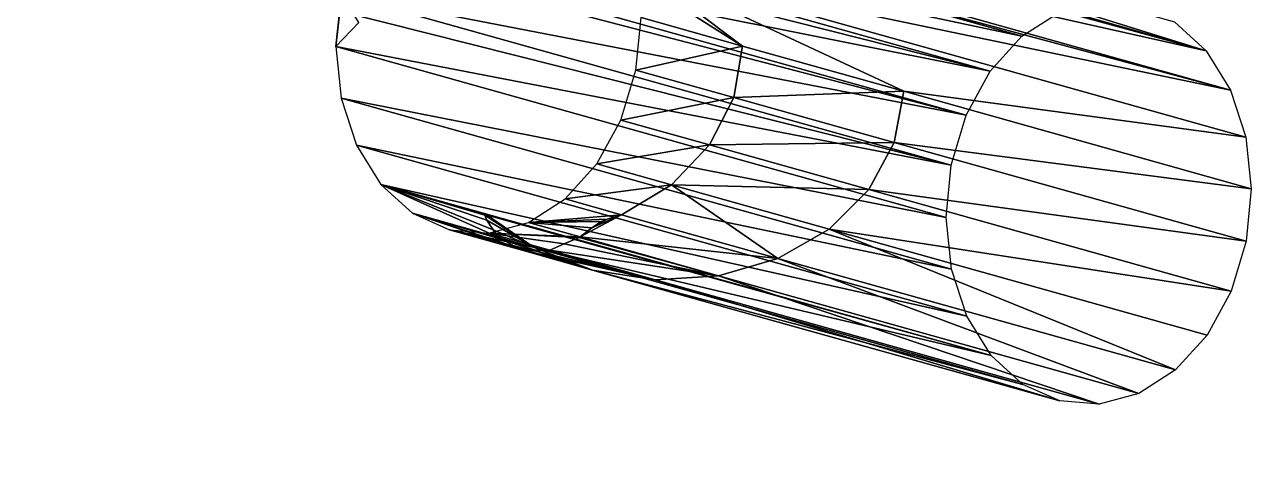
# Model space of a CAD drawing. Extents: x -1551 to 3643, y -2128 to 2177.
# Drawn here: x 751.2 to 890.2, y -759 to -708.8 of the extents above; entities that cross this region are included whole.
import ezdxf

# ---------------------------------------------------------------- set-up
doc = ezdxf.new("R2010")
doc.units = 0
doc.header["$MEASUREMENT"] = 0
doc.layers.get('0').update_dxf_attribs({"color": 13, "linetype": 'CONTINUOUS'})

# ---------------------------------------------------------------- blocks, each defined once
blk = doc.blocks.new('TREE_DWG_1')
at = {"color": 0}
for p, q in [((64.299, 17.752, 36.013), (73.59, 15.151, 48.438)), ((64.299, 17.752, 36.013), (73.59, 15.151, 48.438)), ((76.396, 14.93, 47.819), (67.132, 17.523, 35.43)), ((76.396, 14.93, 47.819), (67.132, 17.523, 35.43)), ((63.819, 17.221, 36.109), (73.11, 14.62, 48.534)), ((63.819, 17.221, 36.109), (73.11, 14.62, 48.534)), ((67.496, 16.927, 35.328), (76.767, 14.332, 47.727)), ((67.496, 16.927, 35.328), (76.767, 14.332, 47.727)), ((63.471, 16.548, 36.205), (72.742, 13.952, 48.604)), ((63.471, 16.548, 36.205), (72.742, 13.952, 48.604)), ((77.001, 13.617, 47.664), (67.721, 16.215, 35.253)), ((77.001, 13.617, 47.664), (67.721, 16.215, 35.253)), ((63.232, 15.791, 36.231), (72.512, 13.193, 48.642)), ((63.232, 15.791, 36.231), (72.512, 13.193, 48.642)), ((63.205, 15.535, 36.229), (63.145, 14.996, 36.221)), ((63.205, 15.535, 36.229), (63.145, 14.996, 36.221)), ((63.145, 14.996, 36.221), (63.498, 15.359, 36.202)), ((67.715, 14.636, 35.212), (67.792, 15.434, 35.209)), ((73.59, 15.151, 48.438), (74.149, 15.509, 48.321)), ((75.913, 15.37, 47.932), (76.396, 14.93, 47.819)), ((63.145, 14.996, 36.221), (63.226, 14.212, 36.19)), ((69.335, 15.002, 37.272), (69.206, 14.219, 37.206)), ((69.335, 15.002, 37.272), (69.206, 14.219, 37.206)), ((73.11, 14.62, 48.534), (73.59, 15.151, 48.438)), ((76.396, 14.93, 47.819), (76.767, 14.332, 47.727)), ((67.485, 13.877, 35.25), (67.715, 14.636, 35.212)), ((69.206, 14.219, 37.206), (67.715, 14.636, 35.212)), ((69.206, 14.219, 37.206), (67.715, 14.636, 35.212)), ((72.742, 13.952, 48.604), (73.11, 14.62, 48.534)), ((71.648, 13.535, 40.471), (71.793, 14.314, 40.56)), ((71.648, 13.535, 40.471), (71.793, 14.314, 40.56)), ((76.767, 14.332, 47.727), (77.001, 13.617, 47.664)), ((63.226, 14.212, 36.19), (72.517, 11.611, 48.615)), ((63.226, 14.212, 36.19), (72.517, 11.611, 48.615)), ((63.226, 14.212, 36.19), (63.46, 13.497, 36.127)), ((69.206, 14.219, 37.206), (68.837, 13.498, 37.059)), ((69.206, 14.219, 37.206), (68.837, 13.498, 37.059)), ((71.648, 13.535, 40.471), (69.206, 14.219, 37.206)), ((71.648, 13.535, 40.471), (69.206, 14.219, 37.206)), ((67.118, 13.209, 35.32), (67.485, 13.877, 35.25)), ((68.837, 13.498, 37.059), (67.485, 13.877, 35.25)), ((68.837, 13.498, 37.059), (67.485, 13.877, 35.25)), ((72.512, 13.193, 48.642), (72.742, 13.952, 48.604)), ((72.751, 10.896, 48.552), (63.46, 13.497, 36.127)), ((63.46, 13.497, 36.127), (63.831, 12.899, 36.036)), ((72.751, 10.896, 48.552), (63.46, 13.497, 36.127)), ((68.837, 13.498, 37.059), (68.254, 12.891, 36.84)), ((68.837, 13.498, 37.059), (68.254, 12.891, 36.84)), ((71.259, 12.82, 40.298), (68.837, 13.498, 37.059)), ((71.259, 12.82, 40.298), (68.837, 13.498, 37.059)), ((71.259, 12.82, 40.298), (71.648, 13.535, 40.471)), ((71.259, 12.82, 40.298), (71.648, 13.535, 40.471)), ((77.006, 12.035, 47.637), (71.648, 13.535, 40.471)), ((77.006, 12.035, 47.637), (71.648, 13.535, 40.471)), ((77.001, 13.617, 47.664), (77.083, 12.833, 47.634)), ((66.638, 12.678, 35.417), (67.118, 13.209, 35.32)), ((67.118, 13.209, 35.32), (68.254, 12.891, 36.84)), ((67.118, 13.209, 35.32), (68.254, 12.891, 36.84)), ((72.436, 12.395, 48.646), (72.512, 13.193, 48.642)), ((63.831, 12.899, 36.036), (73.122, 10.298, 48.461)), ((63.831, 12.899, 36.036), (73.122, 10.298, 48.461)), ((63.831, 12.899, 36.036), (64.314, 12.459, 35.923)), ((68.254, 12.891, 36.84), (67.496, 12.438, 36.565)), ((68.254, 12.891, 36.84), (67.496, 12.438, 36.565)), ((68.254, 12.891, 36.84), (70.654, 12.219, 40.05)), ((68.254, 12.891, 36.84), (70.654, 12.219, 40.05)), ((70.654, 12.219, 40.05), (71.259, 12.82, 40.298)), ((70.654, 12.219, 40.05), (71.259, 12.82, 40.298)), ((76.776, 11.276, 47.675), (71.259, 12.82, 40.298)), ((76.776, 11.276, 47.675), (71.259, 12.82, 40.298)), ((77.083, 12.833, 47.634), (77.006, 12.035, 47.637)), ((66.078, 12.32, 35.533), (66.638, 12.678, 35.417)), ((67.496, 12.438, 36.565), (66.638, 12.678, 35.417)), ((67.496, 12.438, 36.565), (66.638, 12.678, 35.417)), ((64.314, 12.459, 35.923), (65.628, 12.091, 37.68)), ((64.314, 12.459, 35.923), (65.628, 12.091, 37.68)), ((64.314, 12.459, 35.923), (64.875, 12.207, 35.795)), ((65.447, 12.356, 37.97), (65.416, 12.431, 38.093)), ((65.416, 12.431, 38.093), (65.45, 12.429, 38.158)), ((65.416, 12.431, 38.093), (65.45, 12.429, 38.158)), ((65.447, 12.356, 37.97), (65.416, 12.431, 38.093)), ((65.541, 12.21, 37.798), (65.447, 12.356, 37.97)), ((65.541, 12.21, 37.798), (65.447, 12.356, 37.97)), ((65.45, 12.429, 38.158), (66.164, 11.941, 38.397)), ((65.45, 12.429, 38.158), (66.164, 11.941, 38.397)), ((67.276, 12.371, 36.486), (67.188, 12.336, 36.469)), ((67.276, 12.371, 36.486), (67.188, 12.336, 36.469)), ((67.496, 12.438, 36.565), (67.276, 12.371, 36.486)), ((67.496, 12.438, 36.565), (67.276, 12.371, 36.486)), ((69.874, 11.772, 39.745), (67.496, 12.438, 36.565)), ((69.874, 11.772, 39.745), (67.496, 12.438, 36.565)), ((72.517, 11.611, 48.615), (72.436, 12.395, 48.646)), ((65.983, 11.897, 37.277), (64.875, 12.207, 35.795)), ((64.875, 12.207, 35.795), (65.477, 12.159, 35.663)), ((65.983, 11.897, 37.277), (64.875, 12.207, 35.795)), ((65.477, 12.159, 35.663), (66.078, 12.32, 35.533)), ((65.628, 12.091, 37.68), (65.541, 12.21, 37.798)), ((65.628, 12.091, 37.68), (65.541, 12.21, 37.798)), ((66.078, 12.32, 35.533), (66.868, 12.099, 36.59)), ((66.078, 12.32, 35.533), (66.868, 12.099, 36.59)), ((67.042, 12.238, 36.507), (66.868, 12.099, 36.59)), ((67.042, 12.238, 36.507), (66.868, 12.099, 36.59)), ((67.188, 12.336, 36.469), (67.042, 12.238, 36.507)), ((67.188, 12.336, 36.469), (67.042, 12.238, 36.507)), ((69.874, 11.772, 39.745), (70.654, 12.219, 40.05)), ((69.874, 11.772, 39.745), (70.654, 12.219, 40.05)), ((70.654, 12.219, 40.05), (76.409, 10.608, 47.745)), ((70.654, 12.219, 40.05), (76.409, 10.608, 47.745)), ((65.477, 12.159, 35.663), (66.404, 11.9, 36.903)), ((65.477, 12.159, 35.663), (66.404, 11.9, 36.903)), ((65.628, 12.091, 37.68), (66.164, 11.941, 38.397)), ((65.693, 12.054, 37.592), (65.628, 12.091, 37.68)), ((65.628, 12.091, 37.68), (66.164, 11.941, 38.397)), ((65.693, 12.054, 37.592), (65.628, 12.091, 37.68)), ((65.892, 11.945, 37.367), (65.693, 12.054, 37.592)), ((65.892, 11.945, 37.367), (65.693, 12.054, 37.592)), ((66.62, 11.997, 36.744), (66.404, 11.9, 36.903)), ((66.62, 11.997, 36.744), (66.404, 11.9, 36.903)), ((66.848, 12.092, 36.6), (66.62, 11.997, 36.744)), ((66.848, 12.092, 36.6), (66.62, 11.997, 36.744)), ((66.868, 12.099, 36.59), (66.848, 12.092, 36.6)), ((66.868, 12.099, 36.59), (66.848, 12.092, 36.6)), ((66.868, 12.099, 36.59), (68.972, 11.51, 39.403)), ((66.868, 12.099, 36.59), (68.972, 11.51, 39.403)), ((77.006, 12.035, 47.637), (76.776, 11.276, 47.675)), ((65.983, 11.897, 37.277), (65.892, 11.945, 37.367)), ((65.983, 11.897, 37.277), (65.892, 11.945, 37.367)), ((66.124, 11.899, 37.141), (65.983, 11.897, 37.277)), ((66.124, 11.899, 37.141), (65.983, 11.897, 37.277)), ((67.052, 11.597, 38.706), (65.983, 11.897, 37.277)), ((67.052, 11.597, 38.706), (65.983, 11.897, 37.277)), ((66.372, 11.9, 36.927), (66.124, 11.899, 37.141)), ((66.372, 11.9, 36.927), (66.124, 11.899, 37.141)), ((66.164, 11.941, 38.397), (73.605, 9.858, 48.348)), ((66.164, 11.941, 38.397), (73.605, 9.858, 48.348)), ((66.164, 11.941, 38.397), (67.052, 11.597, 38.706)), ((66.164, 11.941, 38.397), (67.052, 11.597, 38.706)), ((66.404, 11.9, 36.903), (66.372, 11.9, 36.927)), ((66.404, 11.9, 36.903), (66.372, 11.9, 36.927)), ((66.404, 11.9, 36.903), (68.009, 11.45, 39.049)), ((66.404, 11.9, 36.903), (68.009, 11.45, 39.049)), ((68.972, 11.51, 39.403), (69.874, 11.772, 39.745)), ((68.972, 11.51, 39.403), (69.874, 11.772, 39.745)), ((75.929, 10.077, 47.841), (69.874, 11.772, 39.745)), ((75.929, 10.077, 47.841), (69.874, 11.772, 39.745)), ((72.751, 10.896, 48.552), (72.517, 11.611, 48.615)), ((74.166, 9.606, 48.22), (67.052, 11.597, 38.706)), ((67.052, 11.597, 38.706), (68.009, 11.45, 39.049)), ((67.052, 11.597, 38.706), (68.009, 11.45, 39.049)), ((74.166, 9.606, 48.22), (67.052, 11.597, 38.706)), ((68.009, 11.45, 39.049), (68.972, 11.51, 39.403)), ((68.009, 11.45, 39.049), (68.972, 11.51, 39.403)), ((68.009, 11.45, 39.049), (74.768, 9.558, 48.088)), ((68.009, 11.45, 39.049), (74.768, 9.558, 48.088)), ((68.972, 11.51, 39.403), (75.369, 9.719, 47.958)), ((68.972, 11.51, 39.403), (75.369, 9.719, 47.958)), ((76.776, 11.276, 47.675), (76.409, 10.608, 47.745)), ((73.122, 10.298, 48.461), (72.751, 10.896, 48.552)), ((76.409, 10.608, 47.745), (75.929, 10.077, 47.841)), ((73.605, 9.858, 48.348), (73.122, 10.298, 48.461)), ((75.929, 10.077, 47.841), (75.369, 9.719, 47.958)), ((74.166, 9.606, 48.22), (73.605, 9.858, 48.348)), ((74.768, 9.558, 48.088), (74.166, 9.606, 48.22)), ((75.369, 9.719, 47.958), (74.768, 9.558, 48.088))]:
    blk.add_line(p, q, dxfattribs=at)
at = {"color": 17}
for p, q in [((63.232, 15.791, 36.231), (63.145, 14.996, 36.221)), ((63.232, 15.791, 36.231), (63.145, 14.996, 36.221)), ((67.792, 15.434, 35.209), (69.335, 15.002, 37.272)), ((67.792, 15.434, 35.209), (69.335, 15.002, 37.272)), ((72.436, 12.395, 48.646), (63.145, 14.996, 36.221)), ((72.436, 12.395, 48.646), (63.145, 14.996, 36.221)), ((69.335, 15.002, 37.272), (71.793, 14.314, 40.56)), ((69.335, 15.002, 37.272), (71.793, 14.314, 40.56)), ((71.793, 14.314, 40.56), (77.083, 12.833, 47.634)), ((71.793, 14.314, 40.56), (77.083, 12.833, 47.634))]:
    blk.add_line(p, q, dxfattribs=at)
mesh = blk.add_polyface(dxfattribs=at)
corners = [(60.3, 20.321, 37.114), (60.039, 20.535, 37.143), (46.469, 14.586, 28.702)]
mesh.append_faces([[corners[k] for k in face] for face in [(0, 1, 2)]], dxfattribs={"color": 17})
mesh = blk.add_polyface(dxfattribs=at)
corners = [(60.039, 20.535, 37.143), (48.731, 15.524, 30.31), (46.469, 14.586, 28.702)]
mesh.append_faces([[corners[k] for k in face] for face in [(0, 1, 2)]], dxfattribs={"color": 17})
mesh = blk.add_polyface(dxfattribs=at)
corners = [(64.473, 20.406, 35.726), (51.219, 15.116, 27.049), (51.224, 15.571, 26.964)]
mesh.append_faces([[corners[k] for k in face] for face in [(0, 1, 2)]], dxfattribs={"color": 17})
mesh = blk.add_polyface(dxfattribs=at)
corners = [(64.275, 20.206, 35.843), (51.219, 15.116, 27.049), (64.473, 20.406, 35.726)]
mesh.append_faces([[corners[k] for k in face] for face in [(0, 1, 2)]], dxfattribs={"color": 17})
mesh = blk.add_polyface(dxfattribs=at)
corners = [(60.3, 20.321, 37.114), (46.469, 14.586, 28.702), (46.956, 14.233, 28.608)]
mesh.append_faces([[corners[k] for k in face] for face in [(0, 1, 2)]], dxfattribs={"color": 17})
mesh = blk.add_polyface(dxfattribs=at)
corners = [(60.692, 20.133, 37.035), (60.3, 20.321, 37.114), (46.956, 14.233, 28.608)]
mesh.append_faces([[corners[k] for k in face] for face in [(0, 1, 2)]], dxfattribs={"color": 17})
mesh = blk.add_polyface(dxfattribs=at)
corners = [(64.275, 20.206, 35.843), (50.683, 14.317, 27.373), (51.034, 14.689, 27.189)]
mesh.append_faces([[corners[k] for k in face] for face in [(0, 1, 2)]], dxfattribs={"color": 17})
mesh = blk.add_polyface(dxfattribs=at)
corners = [(63.937, 20.039, 35.998), (50.683, 14.317, 27.373), (64.275, 20.206, 35.843)]
mesh.append_faces([[corners[k] for k in face] for face in [(0, 1, 2)]], dxfattribs={"color": 17})
mesh = blk.add_polyface(dxfattribs=at)
corners = [(64.275, 20.206, 35.843), (51.034, 14.689, 27.189), (51.219, 15.116, 27.049)]
mesh.append_faces([[corners[k] for k in face] for face in [(0, 1, 2)]], dxfattribs={"color": 17})
mesh = blk.add_polyface(dxfattribs=at)
corners = [(60.692, 20.133, 37.035), (46.956, 14.233, 28.608), (61.187, 19.983, 36.912)]
mesh.append_faces([[corners[k] for k in face] for face in [(0, 1, 2)]], dxfattribs={"color": 17})
mesh = blk.add_polyface(dxfattribs=at)
corners = [(63.937, 20.039, 35.998), (50.189, 14.027, 27.588), (50.683, 14.317, 27.373)]
mesh.append_faces([[corners[k] for k in face] for face in [(0, 1, 2)]], dxfattribs={"color": 17})
mesh = blk.add_polyface(dxfattribs=at)
corners = [(63.482, 19.916, 36.179), (50.189, 14.027, 27.588), (63.937, 20.039, 35.998)]
mesh.append_faces([[corners[k] for k in face] for face in [(0, 1, 2)]], dxfattribs={"color": 17})
mesh = blk.add_polyface(dxfattribs=at)
corners = [(61.187, 19.983, 36.912), (46.956, 14.233, 28.608), (47.553, 13.968, 28.461)]
mesh.append_faces([[corners[k] for k in face] for face in [(0, 1, 2)]], dxfattribs={"color": 17})
mesh = blk.add_polyface(dxfattribs=at)
corners = [(61.187, 19.983, 36.912), (47.553, 13.968, 28.461), (61.754, 19.881, 36.754)]
mesh.append_faces([[corners[k] for k in face] for face in [(0, 1, 2)]], dxfattribs={"color": 17})
mesh = blk.add_polyface(dxfattribs=at)
corners = [(61.754, 19.881, 36.754), (47.553, 13.968, 28.461), (48.221, 13.808, 28.272)]
mesh.append_faces([[corners[k] for k in face] for face in [(0, 1, 2)]], dxfattribs={"color": 17})
mesh = blk.add_polyface(dxfattribs=at)
corners = [(61.754, 19.881, 36.754), (48.221, 13.808, 28.272), (62.352, 19.835, 36.57)]
mesh.append_faces([[corners[k] for k in face] for face in [(0, 1, 2)]], dxfattribs={"color": 17})
mesh = blk.add_polyface(dxfattribs=at)
corners = [(62.352, 19.835, 36.57), (48.221, 13.808, 28.272), (48.915, 13.763, 28.054)]
mesh.append_faces([[corners[k] for k in face] for face in [(0, 1, 2)]], dxfattribs={"color": 17})
mesh = blk.add_polyface(dxfattribs=at)
corners = [(62.942, 19.847, 36.374), (48.915, 13.763, 28.054), (49.586, 13.838, 27.82)]
mesh.append_faces([[corners[k] for k in face] for face in [(0, 1, 2)]], dxfattribs={"color": 17})
mesh = blk.add_polyface(dxfattribs=at)
corners = [(62.352, 19.835, 36.57), (48.915, 13.763, 28.054), (62.942, 19.847, 36.374)]
mesh.append_faces([[corners[k] for k in face] for face in [(0, 1, 2)]], dxfattribs={"color": 17})
mesh = blk.add_polyface(dxfattribs=at)
corners = [(63.482, 19.916, 36.179), (49.586, 13.838, 27.82), (50.189, 14.027, 27.588)]
mesh.append_faces([[corners[k] for k in face] for face in [(0, 1, 2)]], dxfattribs={"color": 17})
mesh = blk.add_polyface(dxfattribs=at)
corners = [(62.942, 19.847, 36.374), (49.586, 13.838, 27.82), (63.482, 19.916, 36.179)]
mesh.append_faces([[corners[k] for k in face] for face in [(0, 1, 2)]], dxfattribs={"color": 17})
mesh = blk.add_polyface(dxfattribs=at)
corners = [(64.299, 17.752, 36.013), (74.149, 15.509, 48.321), (64.858, 18.11, 35.896), (73.59, 15.151, 48.438)]
mesh.append_faces([[corners[k] for k in face] for face in [(0, 1, 2), (1, 0, 3)]], dxfattribs={"vtx0": -1, "color": 17})
mesh = blk.add_polyface(dxfattribs=at)
corners = [(66.622, 17.971, 35.507), (67.053, 17.596, 35.45), (67.011, 17.616, 35.416), (76.396, 14.93, 47.819), (67.132, 17.523, 35.43), (75.913, 15.37, 47.932)]
mesh.append_faces([[corners[k] for k in face] for face in [(0, 1, 2), (1, 3, 4), (3, 0, 5)]], dxfattribs={"vtx0": -1, "color": 17})
mesh.append_faces([[corners[k] for k in face] for face in [(3, 1, 0)]], dxfattribs={"vtx0": -1, "vtx1": -1, "vtx2": -1, "color": 17})
mesh = blk.add_polyface(dxfattribs=at)
corners = [(63.819, 17.221, 36.109), (73.59, 15.151, 48.438), (64.299, 17.752, 36.013), (73.11, 14.62, 48.534)]
mesh.append_faces([[corners[k] for k in face] for face in [(0, 1, 2), (1, 0, 3)]], dxfattribs={"vtx0": -1, "color": 17})
mesh = blk.add_polyface(dxfattribs=at)
corners = [(67.496, 16.927, 35.328), (76.396, 14.93, 47.819), (76.767, 14.332, 47.727), (67.176, 17.452, 35.418), (67.132, 17.523, 35.43)]
mesh.append_faces([[corners[k] for k in face] for face in [(0, 1, 2), (1, 3, 4)]], dxfattribs={"vtx0": -1, "color": 17})
mesh.append_faces([[corners[k] for k in face] for face in [(1, 0, 3)]], dxfattribs={"vtx0": -1, "vtx2": -1, "color": 17})
mesh = blk.add_polyface(dxfattribs=at)
corners = [(73.11, 14.62, 48.534), (63.471, 16.548, 36.205), (72.742, 13.952, 48.604), (63.723, 16.995, 36.166), (63.819, 17.221, 36.109), (63.688, 16.983, 36.134)]
mesh.append_faces([[corners[k] for k in face] for face in [(0, 1, 2)]], dxfattribs={"vtx0": -1, "color": 17})
mesh.append_faces([[corners[k] for k in face] for face in [(1, 0, 3)]], dxfattribs={"vtx0": -1, "vtx1": -1, "color": 17})
mesh.append_faces([[corners[k] for k in face] for face in [(3, 0, 4)]], dxfattribs={"vtx0": -1, "vtx2": -1, "color": 17})
mesh.append_faces([[corners[k] for k in face] for face in [(4, 5, 3)]], dxfattribs={"vtx2": -1, "color": 17})
mesh = blk.add_polyface(dxfattribs=at)
corners = [(67.721, 16.215, 35.253), (76.767, 14.332, 47.727), (77.001, 13.617, 47.664), (67.533, 16.809, 35.316), (67.496, 16.927, 35.328)]
mesh.append_faces([[corners[k] for k in face] for face in [(0, 1, 2), (1, 3, 4)]], dxfattribs={"vtx0": -1, "color": 17})
mesh.append_faces([[corners[k] for k in face] for face in [(1, 0, 3)]], dxfattribs={"vtx0": -1, "vtx2": -1, "color": 17})
mesh = blk.add_polyface(dxfattribs=at)
corners = [(72.742, 13.952, 48.604), (63.232, 15.791, 36.231), (72.512, 13.193, 48.642), (63.419, 16.382, 36.211), (63.471, 16.548, 36.205)]
mesh.append_faces([[corners[k] for k in face] for face in [(0, 1, 2), (3, 0, 4)]], dxfattribs={"vtx0": -1, "color": 17})
mesh.append_faces([[corners[k] for k in face] for face in [(1, 0, 3)]], dxfattribs={"vtx0": -1, "vtx1": -1, "color": 17})
mesh = blk.add_polyface(dxfattribs=at)
corners = [(71.793, 14.314, 40.56), (77.001, 13.617, 47.664), (77.083, 12.833, 47.634), (67.721, 16.215, 35.253), (69.335, 15.002, 37.272), (67.74, 16.013, 35.243), (67.792, 15.434, 35.209)]
mesh.append_faces([[corners[k] for k in face] for face in [(0, 1, 2), (5, 4, 6)]], dxfattribs={"vtx0": -1, "color": 17})
mesh.append_faces([[corners[k] for k in face] for face in [(1, 0, 3), (3, 4, 5)]], dxfattribs={"vtx0": -1, "vtx1": -1, "color": 17})
mesh.append_faces([[corners[k] for k in face] for face in [(3, 0, 4)]], dxfattribs={"vtx0": -1, "vtx2": -1, "color": 17})
mesh = blk.add_polyface(dxfattribs=at)
corners = [(72.512, 13.193, 48.642), (63.145, 14.996, 36.221), (72.436, 12.395, 48.646), (63.205, 15.535, 36.229), (63.232, 15.791, 36.231)]
mesh.append_faces([[corners[k] for k in face] for face in [(0, 1, 2), (3, 0, 4)]], dxfattribs={"vtx0": -1, "color": 17})
mesh.append_faces([[corners[k] for k in face] for face in [(1, 0, 3)]], dxfattribs={"vtx0": -1, "vtx1": -1, "color": 17})
mesh = blk.add_polyface(dxfattribs=at)
corners = [(63.498, 15.359, 36.202), (63.232, 15.791, 36.231), (63.145, 14.996, 36.221)]
mesh.append_faces([[corners[k] for k in face] for face in [(0, 1, 2)]], dxfattribs={"color": 17})
mesh = blk.add_polyface(dxfattribs=at)
corners = [(63.232, 15.791, 36.231), (63.205, 15.535, 36.229), (63.145, 14.996, 36.221)]
mesh.append_faces([[corners[k] for k in face] for face in [(0, 1, 2)]], dxfattribs={"color": 17})
mesh = blk.add_polyface(dxfattribs=at)
corners = [(67.715, 14.636, 35.212), (69.335, 15.002, 37.272), (69.206, 14.219, 37.206), (67.792, 15.434, 35.209)]
mesh.append_faces([[corners[k] for k in face] for face in [(0, 1, 2), (1, 0, 3)]], dxfattribs={"vtx0": -1, "color": 17})
mesh = blk.add_polyface(dxfattribs=at)
corners = [(72.436, 12.395, 48.646), (63.226, 14.212, 36.19), (72.517, 11.611, 48.615), (63.145, 14.996, 36.221)]
mesh.append_faces([[corners[k] for k in face] for face in [(0, 1, 2), (1, 0, 3)]], dxfattribs={"vtx0": -1, "color": 17})
mesh = blk.add_polyface(dxfattribs=at)
corners = [(69.206, 14.219, 37.206), (71.793, 14.314, 40.56), (71.648, 13.535, 40.471), (69.335, 15.002, 37.272)]
mesh.append_faces([[corners[k] for k in face] for face in [(0, 1, 2), (1, 0, 3)]], dxfattribs={"vtx0": -1, "color": 17})
mesh = blk.add_polyface(dxfattribs=at)
corners = [(67.485, 13.877, 35.25), (69.206, 14.219, 37.206), (68.837, 13.498, 37.059), (67.715, 14.636, 35.212)]
mesh.append_faces([[corners[k] for k in face] for face in [(0, 1, 2), (1, 0, 3)]], dxfattribs={"vtx0": -1, "color": 17})
mesh = blk.add_polyface(dxfattribs=at)
corners = [(71.648, 13.535, 40.471), (77.083, 12.833, 47.634), (77.006, 12.035, 47.637), (71.793, 14.314, 40.56)]
mesh.append_faces([[corners[k] for k in face] for face in [(0, 1, 2), (1, 0, 3)]], dxfattribs={"vtx0": -1, "color": 17})
mesh = blk.add_polyface(dxfattribs=at)
corners = [(72.517, 11.611, 48.615), (63.46, 13.497, 36.127), (72.751, 10.896, 48.552), (63.226, 14.212, 36.19)]
mesh.append_faces([[corners[k] for k in face] for face in [(0, 1, 2), (1, 0, 3)]], dxfattribs={"vtx0": -1, "color": 17})
mesh = blk.add_polyface(dxfattribs=at)
corners = [(68.837, 13.498, 37.059), (71.648, 13.535, 40.471), (71.259, 12.82, 40.298), (69.206, 14.219, 37.206)]
mesh.append_faces([[corners[k] for k in face] for face in [(0, 1, 2), (1, 0, 3)]], dxfattribs={"vtx0": -1, "color": 17})
mesh = blk.add_polyface(dxfattribs=at)
corners = [(67.118, 13.209, 35.32), (68.837, 13.498, 37.059), (68.254, 12.891, 36.84), (67.485, 13.877, 35.25)]
mesh.append_faces([[corners[k] for k in face] for face in [(0, 1, 2), (1, 0, 3)]], dxfattribs={"vtx0": -1, "color": 17})
mesh = blk.add_polyface(dxfattribs=at)
corners = [(72.751, 10.896, 48.552), (63.831, 12.899, 36.036), (73.122, 10.298, 48.461), (63.46, 13.497, 36.127)]
mesh.append_faces([[corners[k] for k in face] for face in [(0, 1, 2), (1, 0, 3)]], dxfattribs={"vtx0": -1, "color": 17})
mesh = blk.add_polyface(dxfattribs=at)
corners = [(68.254, 12.891, 36.84), (71.259, 12.82, 40.298), (70.654, 12.219, 40.05), (68.837, 13.498, 37.059)]
mesh.append_faces([[corners[k] for k in face] for face in [(0, 1, 2), (1, 0, 3)]], dxfattribs={"vtx0": -1, "color": 17})
mesh = blk.add_polyface(dxfattribs=at)
corners = [(71.259, 12.82, 40.298), (77.006, 12.035, 47.637), (76.776, 11.276, 47.675), (71.648, 13.535, 40.471)]
mesh.append_faces([[corners[k] for k in face] for face in [(0, 1, 2), (1, 0, 3)]], dxfattribs={"vtx0": -1, "color": 17})
mesh = blk.add_polyface(dxfattribs=at)
corners = [(68.254, 12.891, 36.84), (66.638, 12.678, 35.417), (67.118, 13.209, 35.32), (67.496, 12.438, 36.565)]
mesh.append_faces([[corners[k] for k in face] for face in [(0, 1, 2), (1, 0, 3)]], dxfattribs={"vtx0": -1, "color": 17})
mesh = blk.add_polyface(dxfattribs=at)
corners = [(65.628, 12.091, 37.68), (63.831, 12.899, 36.036), (64.314, 12.459, 35.923), (65.541, 12.21, 37.798), (65.447, 12.356, 37.97), (65.416, 12.431, 38.093), (65.45, 12.429, 38.158), (73.122, 10.298, 48.461), (66.164, 11.941, 38.397), (73.605, 9.858, 48.348)]
mesh.append_faces([[corners[k] for k in face] for face in [(0, 1, 2), (7, 8, 9)]], dxfattribs={"vtx0": -1, "color": 17})
mesh.append_faces([[corners[k] for k in face] for face in [(1, 6, 7)]], dxfattribs={"vtx0": -1, "vtx1": -1, "color": 17})
mesh.append_faces([[corners[k] for k in face] for face in [(1, 0, 3), (1, 3, 4), (1, 4, 5), (1, 5, 6), (7, 6, 8)]], dxfattribs={"vtx0": -1, "vtx2": -1, "color": 17})
mesh = blk.add_polyface(dxfattribs=at)
corners = [(68.254, 12.891, 36.84), (69.874, 11.772, 39.745), (67.496, 12.438, 36.565), (70.654, 12.219, 40.05)]
mesh.append_faces([[corners[k] for k in face] for face in [(0, 1, 2), (1, 0, 3)]], dxfattribs={"vtx0": -1, "color": 17})
mesh = blk.add_polyface(dxfattribs=at)
corners = [(70.654, 12.219, 40.05), (76.776, 11.276, 47.675), (76.409, 10.608, 47.745), (71.259, 12.82, 40.298)]
mesh.append_faces([[corners[k] for k in face] for face in [(0, 1, 2), (1, 0, 3)]], dxfattribs={"vtx0": -1, "color": 17})
mesh = blk.add_polyface(dxfattribs=at)
corners = [(67.496, 12.438, 36.565), (66.078, 12.32, 35.533), (66.638, 12.678, 35.417), (67.276, 12.371, 36.486), (67.188, 12.336, 36.469), (67.042, 12.238, 36.507), (66.868, 12.099, 36.59)]
mesh.append_faces([[corners[k] for k in face] for face in [(0, 1, 2), (1, 5, 6)]], dxfattribs={"vtx0": -1, "color": 17})
mesh.append_faces([[corners[k] for k in face] for face in [(5, 1, 4)]], dxfattribs={"vtx0": -1, "vtx1": -1, "color": 17})
mesh.append_faces([[corners[k] for k in face] for face in [(1, 0, 3), (1, 3, 4)]], dxfattribs={"vtx0": -1, "vtx2": -1, "color": 17})
mesh = blk.add_polyface(dxfattribs=at)
corners = [(65.983, 11.897, 37.277), (64.314, 12.459, 35.923), (64.875, 12.207, 35.795), (65.892, 11.945, 37.367), (65.693, 12.054, 37.592), (65.628, 12.091, 37.68)]
mesh.append_faces([[corners[k] for k in face] for face in [(0, 1, 2), (1, 4, 5)]], dxfattribs={"vtx0": -1, "color": 17})
mesh.append_faces([[corners[k] for k in face] for face in [(1, 0, 3), (1, 3, 4)]], dxfattribs={"vtx0": -1, "vtx2": -1, "color": 17})
mesh = blk.add_polyface(dxfattribs=at)
corners = [(66.164, 11.941, 38.397), (65.541, 12.21, 37.798), (65.628, 12.091, 37.68), (65.447, 12.356, 37.97), (65.416, 12.431, 38.093), (65.45, 12.429, 38.158)]
mesh.append_faces([[corners[k] for k in face] for face in [(0, 1, 2), (4, 0, 5)]], dxfattribs={"vtx0": -1, "color": 17})
mesh.append_faces([[corners[k] for k in face] for face in [(1, 0, 3), (3, 0, 4)]], dxfattribs={"vtx0": -1, "vtx1": -1, "color": 17})
mesh = blk.add_polyface(dxfattribs=at)
corners = [(67.276, 12.371, 36.486), (67.042, 12.238, 36.507), (67.188, 12.336, 36.469), (67.496, 12.438, 36.565), (66.868, 12.099, 36.59), (69.874, 11.772, 39.745), (68.972, 11.51, 39.403)]
mesh.append_faces([[corners[k] for k in face] for face in [(0, 1, 2), (4, 5, 6)]], dxfattribs={"vtx0": -1, "color": 17})
mesh.append_faces([[corners[k] for k in face] for face in [(1, 3, 4)]], dxfattribs={"vtx0": -1, "vtx1": -1, "color": 17})
mesh.append_faces([[corners[k] for k in face] for face in [(1, 0, 3), (4, 3, 5)]], dxfattribs={"vtx0": -1, "vtx2": -1, "color": 17})
mesh = blk.add_polyface(dxfattribs=at)
corners = [(66.404, 11.9, 36.903), (64.875, 12.207, 35.795), (65.477, 12.159, 35.663), (66.372, 11.9, 36.927), (66.124, 11.899, 37.141), (65.983, 11.897, 37.277)]
mesh.append_faces([[corners[k] for k in face] for face in [(0, 1, 2), (1, 4, 5)]], dxfattribs={"vtx0": -1, "color": 17})
mesh.append_faces([[corners[k] for k in face] for face in [(1, 0, 3), (1, 3, 4)]], dxfattribs={"vtx0": -1, "vtx2": -1, "color": 17})
mesh = blk.add_polyface(dxfattribs=at)
corners = [(66.868, 12.099, 36.59), (65.477, 12.159, 35.663), (66.078, 12.32, 35.533), (66.848, 12.092, 36.6), (66.62, 11.997, 36.744), (66.404, 11.9, 36.903)]
mesh.append_faces([[corners[k] for k in face] for face in [(0, 1, 2), (1, 4, 5)]], dxfattribs={"vtx0": -1, "color": 17})
mesh.append_faces([[corners[k] for k in face] for face in [(1, 0, 3), (1, 3, 4)]], dxfattribs={"vtx0": -1, "vtx2": -1, "color": 17})
mesh = blk.add_polyface(dxfattribs=at)
corners = [(70.654, 12.219, 40.05), (75.929, 10.077, 47.841), (69.874, 11.772, 39.745), (76.409, 10.608, 47.745)]
mesh.append_faces([[corners[k] for k in face] for face in [(0, 1, 2), (1, 0, 3)]], dxfattribs={"vtx0": -1, "color": 17})
mesh = blk.add_polyface(dxfattribs=at)
corners = [(67.052, 11.597, 38.706), (65.892, 11.945, 37.367), (65.983, 11.897, 37.277), (65.693, 12.054, 37.592), (65.628, 12.091, 37.68), (66.164, 11.941, 38.397)]
mesh.append_faces([[corners[k] for k in face] for face in [(0, 1, 2), (4, 0, 5)]], dxfattribs={"vtx0": -1, "color": 17})
mesh.append_faces([[corners[k] for k in face] for face in [(1, 0, 3), (3, 0, 4)]], dxfattribs={"vtx0": -1, "vtx1": -1, "color": 17})
mesh = blk.add_polyface(dxfattribs=at)
corners = [(68.972, 11.51, 39.403), (66.848, 12.092, 36.6), (66.868, 12.099, 36.59), (66.62, 11.997, 36.744), (66.404, 11.9, 36.903), (68.009, 11.45, 39.049)]
mesh.append_faces([[corners[k] for k in face] for face in [(0, 1, 2), (4, 0, 5)]], dxfattribs={"vtx0": -1, "color": 17})
mesh.append_faces([[corners[k] for k in face] for face in [(1, 0, 3), (3, 0, 4)]], dxfattribs={"vtx0": -1, "vtx1": -1, "color": 17})
mesh = blk.add_polyface(dxfattribs=at)
corners = [(68.009, 11.45, 39.049), (66.372, 11.9, 36.927), (66.404, 11.9, 36.903), (66.124, 11.899, 37.141), (65.983, 11.897, 37.277), (67.052, 11.597, 38.706)]
mesh.append_faces([[corners[k] for k in face] for face in [(0, 1, 2), (4, 0, 5)]], dxfattribs={"vtx0": -1, "color": 17})
mesh.append_faces([[corners[k] for k in face] for face in [(1, 0, 3), (3, 0, 4)]], dxfattribs={"vtx0": -1, "vtx1": -1, "color": 17})
mesh = blk.add_polyface(dxfattribs=at)
corners = [(67.052, 11.597, 38.706), (73.605, 9.858, 48.348), (66.164, 11.941, 38.397), (74.166, 9.606, 48.22)]
mesh.append_faces([[corners[k] for k in face] for face in [(0, 1, 2), (1, 0, 3)]], dxfattribs={"vtx0": -1, "color": 17})
mesh = blk.add_polyface(dxfattribs=at)
corners = [(69.874, 11.772, 39.745), (75.369, 9.719, 47.958), (68.972, 11.51, 39.403), (75.929, 10.077, 47.841)]
mesh.append_faces([[corners[k] for k in face] for face in [(0, 1, 2), (1, 0, 3)]], dxfattribs={"vtx0": -1, "color": 17})
mesh = blk.add_polyface(dxfattribs=at)
corners = [(68.009, 11.45, 39.049), (74.166, 9.606, 48.22), (67.052, 11.597, 38.706), (74.768, 9.558, 48.088)]
mesh.append_faces([[corners[k] for k in face] for face in [(0, 1, 2), (1, 0, 3)]], dxfattribs={"vtx0": -1, "color": 17})
mesh = blk.add_polyface(dxfattribs=at)
corners = [(68.972, 11.51, 39.403), (74.768, 9.558, 48.088), (68.009, 11.45, 39.049), (75.369, 9.719, 47.958)]
mesh.append_faces([[corners[k] for k in face] for face in [(0, 1, 2), (1, 0, 3)]], dxfattribs={"vtx0": -1, "color": 17})

msp = doc.modelspace()

# ---------------------------------------------------------------- block references
at = {"color": 0, "xscale": 7.430000000000001, "yscale": 7.430000000000001, "zscale": 7.430000000000001}
msp.add_blockref('TREE_DWG_1', (317.24, -822.68), dxfattribs=at)

# ---------------------------------------------------------------- meshes
at = {"color": 0}
mesh = msp.add_polyface(dxfattribs=at)
corners = [(1540.83, -168.19), (1540.67, -168.24), (1534.33, -146.78), (3642.78, 1239.34), (-1049.3, 2177.1), (1537.56, -145.79), (1544.06, -167.21), (1544.84, -169.77), (1545.04, -170.57), (1545.16, -170.54), (1552.44, -194.52), (2561.91, -2128.17), (-1551.25, -1075.87), (1548.97, -195.57), (1541.69, -171.59), (1544.8, -169.79)]
mesh.append_faces([[corners[k] for k in face] for face in [(4, 11, 12), (13, 1, 14)]], dxfattribs={"vtx0": -1, "color": 0})
mesh.append_faces([[corners[k] for k in face] for face in [(3, 2, 4), (2, 3, 5), (5, 3, 6), (6, 3, 7), (8, 3, 9), (9, 3, 10)]], dxfattribs={"vtx0": -1, "vtx1": -1, "color": 0})
mesh.append_faces([[corners[k] for k in face] for face in [(7, 3, 8), (11, 4, 13), (13, 4, 1), (1, 4, 2)]], dxfattribs={"vtx0": -1, "vtx1": -1, "vtx2": -1, "color": 0})
mesh.append_faces([[corners[k] for k in face] for face in [(10, 3, 11), (11, 13, 10)]], dxfattribs={"vtx0": -1, "vtx2": -1, "color": 0})
mesh.append_faces([[corners[k] for k in face] for face in [(0, 1, 2)]], dxfattribs={"vtx1": -1, "color": 0})
mesh.append_faces([[corners[k] for k in face] for face in [(8, 15, 7)]], dxfattribs={"vtx2": -1, "color": 0})

doc.saveas('drawing.dxf')
